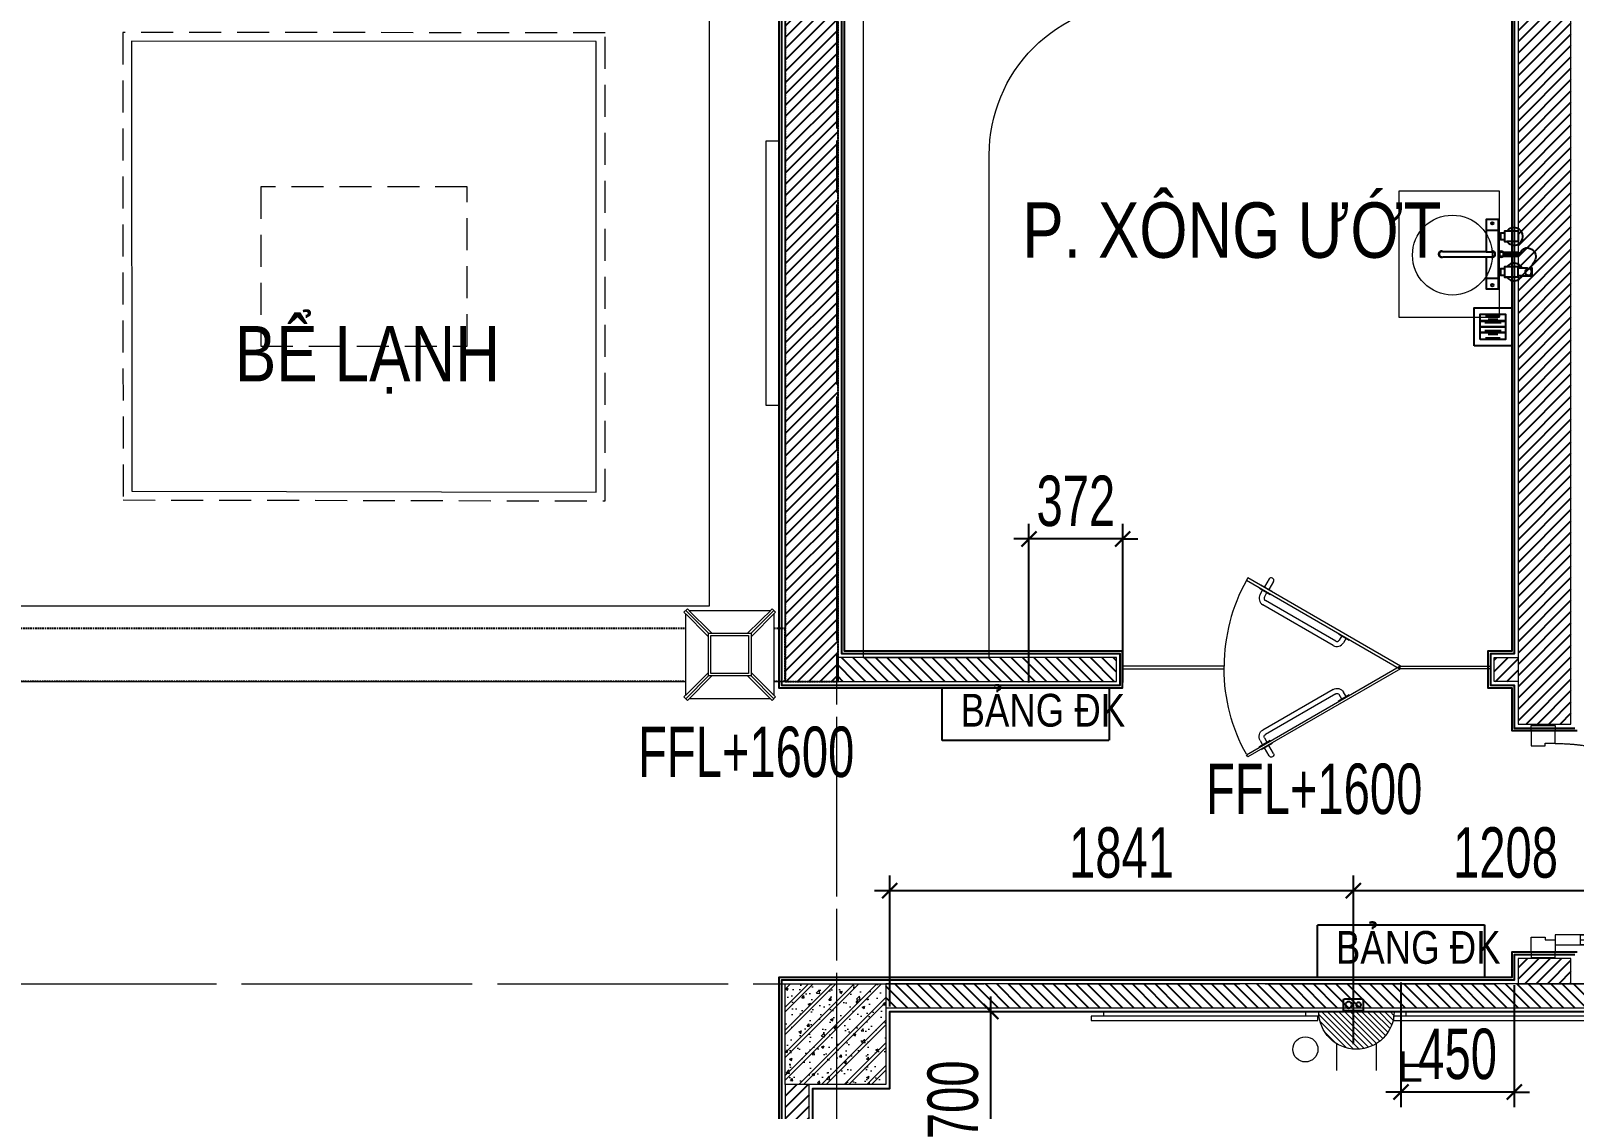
# Model space of a CAD drawing. Header units: millimetres. Extents: x -343543 to 400519, y -115663 to 104219.
# Drawn here: x -333163 to -327036, y 14203 to 18481 of the extents above; entities that cross this region are included whole.
import ezdxf
from ezdxf.xclip import XClip

# ---------------------------------------------------------------- set-up
doc = ezdxf.new("R2010")
doc.units = ezdxf.units.MM
doc.header["$XCLIPFRAME"] = 0
for name, pattern in [("$0$02'TUONG Xay$0$HIDDEN", [0.375, 0.25, -0.125]), ('XREF MAT BANG TUONG XAY$0$01.Xref _MB T1$0$HIDDEN', [9.525, 6.35, -3.175]), ('XREF MAT BANG TUONG XAY$0$CENTER', [50.8, 31.75, -6.35, 6.35, -6.35]), ('XREF MAT BANG TUONG XAY$0$xref_IKIGAI_Cot$0$HIDDEN', [9.525, 6.35, -3.175])]:
    doc.linetypes.add(name, pattern=pattern)
doc.layers.get('0').update_dxf_attribs({"color": 231, "lineweight": 0})
doc.layers.get('DefPoints').update_dxf_attribs({"color": 191})
for name, color, linetype, lineweight in [('1-INNO-E-Socket', 4, 'Continuous', 5), ('A-PATT', 252, 'Continuous', 9), ('A-SYMBOLS', 10, 'Continuous', 13), ('E - EQ', 10, 'Continuous', 25), ('ICC-Text', 3, 'Continuous', 25), ('RSA -DIM', 231, 'Continuous', 0), ('SME-E-COND-LTG', 51, 'Continuous', 18), ('SME-E-POW-NOTE', 134, 'Continuous', 18), ('XREF MAT BANG NOI THAT$0$01.Xref _MB T1$0$A-FURN', 8, 'Continuous', 5), ('XREF MAT BANG TUONG XAY$0$$1$A-TEXT', 8, 'Continuous', 25), ('XREF MAT BANG TUONG XAY$0$01.Xref _MB T1$0$A-DOOR', 8, 'Continuous', 9), ('XREF MAT BANG TUONG XAY$0$01.Xref _MB T1$0$A-FNSH', 8, 'Continuous', 9), ('XREF MAT BANG TUONG XAY$0$01.Xref _MB T1$0$A-FURN', 8, 'Continuous', 5), ('XREF MAT BANG TUONG XAY$0$01.Xref _MB T1$0$A-HIDD', 8, 'XREF MAT BANG TUONG XAY$0$01.Xref _MB T1$0$HIDDEN', 9), ('XREF MAT BANG TUONG XAY$0$01.Xref _MB T1$0$A-HIDD-LO', 8, 'XREF MAT BANG TUONG XAY$0$01.Xref _MB T1$0$HIDDEN', 9), ('XREF MAT BANG TUONG XAY$0$A-GRID', 8, 'XREF MAT BANG TUONG XAY$0$CENTER', 15), ('XREF MAT BANG TUONG XAY$0$A-WALL-INT', 8, 'Continuous', 9), ('XREF MAT BANG TUONG XAY$0$P-SANRFIM', 8, 'Continuous', 13), ('XREF MAT BANG TUONG XAY$0$xref_IKIGAI_Cot$0$A-FNSH', 8, 'Continuous', 9), ('XREF MAT BANG TUONG XAY$0$xref_IKIGAI_Cot$0$A-PATT', 8, 'Continuous', 5)]:
    doc.layers.add(name, color=color, linetype=linetype, lineweight=lineweight)
for name, color, linetype in [('E-text', 3, 'Continuous'), ('Gen Điện', 6, 'Continuous'), ('XREF MAT BANG TUONG XAY$0$A-FNSH', 8, 'Continuous'), ('XREF MAT BANG TUONG XAY$0$A-FURN', 8, 'Continuous'), ('XREF MAT BANG TUONG XAY$0$A-FURN @ 50', 8, 'Continuous'), ('XREF MAT BANG TUONG XAY$0$A-FURN @ 75', 8, 'Continuous'), ('XREF MAT BANG TUONG XAY$0$A-PATT', 8, 'Continuous'), ('XREF MAT BANG TUONG XAY$0$FF-FURN', 8, 'Continuous'), ('XREF MAT BANG TUONG XAY$0$xref_IKIGAI_Cot$0$S-HIDD', 8, 'XREF MAT BANG TUONG XAY$0$xref_IKIGAI_Cot$0$HIDDEN'), ('đế âm', 1, 'Continuous')]:
    doc.layers.add(name, color=color, linetype=linetype)
doc.styles.add('Arial', font='arial.ttf', dxfattribs={"width": 0.8})
doc.styles.add('INNO-Arial', font='arial.ttf')
doc.styles.add('SM-DIMTEXT', font='SME.shx', dxfattribs={"width": 0.7})
doc.styles.add('SME-TEXT', font='sme.shx', dxfattribs={"width": 0.7})
doc.styles.add('XREF MAT BANG TUONG XAY$0$Arial', font='arial.ttf', dxfattribs={"width": 0.8})
doc.dimstyles.new('SDIM-100', dxfattribs={"dimscale": 100, "dimtxt": 2, "dimasz": 0.6, "dimexe": 0.6, "dimexo": 0.2, "dimgap": 0.5, "dimtad": 1, "dimdec": 0, "dimzin": 12, "dimtxsty": 'SM-DIMTEXT', "dimblk": 'ARCHTICK', "dimblk1": 'ARCHTICK', "dimblk2": 'ARCHTICK', "dimcen": 0.12, "dimdle": 0.6, "dimclrd": 7, "dimclre": 8, "dimadec": 0, "dimazin": 3, "dimtfac": 2, "dimtix": 1, "dimtmove": 1, "dimatfit": 3, "dimfxl": 1, "dimtzin": 0, "dimarcsym": 1})
pattern_1 = [(360, (89.1446, 731.1656), (1e-15, 3.175), [])]

# ---------------------------------------------------------------- blocks, each defined once
blk = doc.blocks.new('*U109')
at = {"color": 8}
for p, q in [((-324.2, -4.2), (-319.2, 4.5)), ((287.1, -345.5), (-319.2, 4.5)), ((-324.2, -4.2), (282.1, -354.2)), ((-121, -107.2), (-122.2, -109.2)), ((-77.7, -132.2), (-121, -107.2)), ((-108, -114.7), (-98, -97.2)), ((-90.7, -124.7), (-80.6, -107.2)), ((-67, -103.6), (212.2, -264.9)), ((-57, -86.2), (222.3, -247.6)), ((-78.9, -134.2), (-77.7, -132.2)), ((186.7, -299.1), (185.7, -300.9)), ((185.7, -300.9), (229, -325.9)), ((192.9, -288.4), (191.7, -290.5)), ((236.2, -313.4), (192.9, -288.4)), ((215.9, -278.6), (205.9, -295.9)), ((233.2, -288.6), (223.2, -305.9)), ((180.2, -340.3), (198.7, -308.4)), ((197.5, -350.3), (216, -318.4)), ((229, -325.9), (230, -324.1)), ((235, -315.5), (236.2, -313.4)), ((282.1, -354.2), (287.1, -345.5))]:
    blk.add_line(p, q, dxfattribs=at)
at = {"color": 8, "ltscale": 0.25}
blk.add_arc((-324.2, -4.2), 700, 330.95497, 0, dxfattribs=at)
at = {"color": 8}
for centre, radius, start, end in [((-72, -112.2), 30, 59.96939, 149.96939), ((-72, -112.2), 10, 59.96939, 149.96939), ((207.2, -273.6), 10, 329.96939, 59.96939), ((207.2, -273.6), 30, 329.96939, 59.96939), ((188.8, -345.3), 10, 149.96939, 329.96939)]:
    blk.add_arc(centre, radius, start, end, dxfattribs=at)
blk = doc.blocks.new('*U281')
at = {"color": 8}
blk.add_line((70, 100), (70, 680), dxfattribs=at)
for points in [[(50, 0), (50, 780), (90, 780), (90, 0)], [(50, 100), (90, 100), (90, 680), (50, 680)], [(20, -95), (80, -95), (80, -40), (70, -40), (70, 0), (20, 0)], [(900, -95), (840, -95), (840, -40), (850, -40), (850, 0), (900, 0)]]:
    blk.add_lwpolyline(points, close=True, dxfattribs=at)
at = {"layer": 'XREF MAT BANG TUONG XAY$0$01.Xref _MB T1$0$A-FNSH', "color": 8}
for points in [[(20, -95), (0, -95), (0, 0), (20, 0)], [(900, -95), (920, -95), (920, 0), (900, 0)]]:
    blk.add_lwpolyline(points, close=True, dxfattribs=at)
at = {"layer": 'XREF MAT BANG TUONG XAY$0$01.Xref _MB T1$0$A-HIDD-LO', "color": 8, "ltscale": 0.3}
blk.add_arc((42, 0), 806.7, 360, 90, dxfattribs=at)
blk = doc.blocks.new('XREF MAT BANG TUONG XAY$0$00.xref_IKIGAI_Truc')
at = {"layer": 'XREF MAT BANG TUONG XAY$0$A-GRID', "color": 8, "ltscale": 20}
for points in [[(8600, -4179.1), (8600, 22924.4)], [(-2907.5, 14700), (42750, 14700)]]:
    blk.add_lwpolyline(points, dxfattribs=at)
blk = doc.blocks.new('XREF MAT BANG TUONG XAY$0$YLD.Studio-04-116')
at = {"layer": 'XREF MAT BANG TUONG XAY$0$FF-FURN'}
h = blk.add_hatch(dxfattribs=at)
h.set_pattern_fill('ANSI31,_O', color=8, angle=-45)
h.set_pattern_definition(pattern_1)
h.paths.add_polyline_path([(7.2, -43.3), (7.2, -8.8), (-7.2, -8.8), (-7.2, -43.3)])
h.paths.add_polyline_path([(7.2, -8.8), (7.2, 0), (-7.2, 0), (-7.2, -8.8)])
h = blk.add_hatch(dxfattribs=at)
h.set_pattern_fill('ANSI31,_O', color=8, angle=-45)
h.set_pattern_definition(pattern_1)
h.paths.add_polyline_path([(-7.2, -50.4), (-7.2, -61.3), (7.2, -61.3), (7.2, -50.4)])
at = {"layer": 'XREF MAT BANG TUONG XAY$0$FF-FURN', "color": 8}
for p, q in [((56, 14.1), (56, -1.5)), ((85.3, 14.1), (85.3, -1.5)), ((-91.2, -1.5), (-91.2, -46)), ((-91.2, -1.5), (-50.1, -1.5)), ((-83.4, -55.6), (-57.8, -55.6)), ((-50.1, -1.5), (-50.1, -46)), ((-7.2, -43.3), (7.2, -43.3)), ((-7.2, -50.4), (7.2, -50.4)), ((50.1, -1.5), (50.1, -55.6)), ((91.2, -1.5), (50.1, -1.5)), ((57.8, -55.6), (83.4, -55.6)), ((91.2, -1.5), (91.2, -55.6)), ((-95.2, -128.8), (-95.2, -78.8)), ((-77.5, -71.3), (-63.7, -71.3)), ((-10, -128.8), (-10, -103.8)), ((-9.1, -73.7), (-9.1, -62.6)), ((-7.2, -61.3), (7.2, -61.3)), ((-6.9, -74.9), (6.9, -74.9)), ((-6.9, -78.8), (-6.9, -74.9)), ((6.9, -78.8), (6.9, -74.9)), ((9.1, -62.6), (9.1, -73.7)), ((10, -128.8), (10, -103.8)), ((63.7, -71.3), (77.5, -71.3)), ((95.2, -128.8), (95.2, -78.8))]:
    blk.add_line(p, q, dxfattribs=at)
blk.add_lwpolyline([(10, -128.8), (137.5, -128.8), (137.5, -78.8), (77.5, -78.8), (77.5, -71.3), (83.4, -71.3), (83.4, -55.6), (91.2, -55.6), (91.2, -46, 0.573289), (85.3, 14.1), (85.3, 54.3), (56, 54.3), (56, 46.1), (59.4, 46.1, 0.219245), (58.4, 35.3), (56, 35.3), (56, 14.1, 0.573289), (50.1, -46), (50.1, -55.6), (57.8, -55.6), (57.8, -71.3), (63.7, -71.3), (63.7, -78.8), (6.9, -78.8), (6.9, -74.9), (9.1, -74.9), (9.1, -73.7, 0.424198), (9.1, -62.6), (9.1, -61.3), (7.2, -61.3), (7.2, 0), (-7.2, 0), (-7.2, -61.3), (-9.1, -61.3), (-9.1, -62.6, 0.424198), (-9.1, -73.7), (-9.1, -74.9), (-6.9, -74.9), (-6.9, -78.8), (-63.7, -78.8), (-63.7, -71.3), (-57.8, -71.3), (-57.8, -55.6), (-50.1, -55.6), (-50.1, -46, 3.076925), (-91.2, -46), (-91.2, -55.6), (-83.4, -55.6), (-83.4, -71.3), (-77.5, -71.3), (-77.5, -78.8), (-137.5, -78.8), (-137.5, -128.8), (-10, -128.8), (-10, -298.6, 1.8407), (10, -298.6)], format="xyb", close=True, dxfattribs=at)
blk.add_lwpolyline([(-6.9, -78.8), (-63.7, -78.8)], dxfattribs=at)
for centre in [(-122.9, -103.8), (122.9, -103.8)]:
    blk.add_circle(centre, 4.74, dxfattribs=at)
for centre, radius, start, end in [((70.6, 39.6), 13, 199.6898, 150.22512), ((-70.6, -70.3), 10.9, 230.84605, 309.15395), ((0, -103.8), 11.9, 327.02795, 212.97205), ((0, -103.8), 10, 0, 180), ((0, -67.5), 13.2, 238.413, 301.587), ((70.6, -70.3), 10.9, 230.84605, 309.15395), ((0, -305.1), 10, 180, 0)]:
    blk.add_arc(centre, radius, start, end, dxfattribs=at)
blk.add_open_spline([(4.3, 0), (4.8, -1.1), (-28.2, 19.6), (-27.2, 43.4), (-2, 76.1), (35.7, 62.2), (52, 46.8), (57.6, 39.6)], degree=3, knots=[2.666644, 2.666644, 2.666644, 2.666644, 20.09129, 54.458927, 83.569193, 125.299148, 152.615154, 152.615154, 152.615154, 152.615154], dxfattribs=at)
blk = doc.blocks.new('XREF MAT BANG TUONG XAY$0$Drain')
at = {"color": 8}
blk.add_lwpolyline([(-1.2, -1.2), (1.2, -1.2), (1.2, 1.2), (-1.2, 1.2)], close=True, dxfattribs=at)
at = {"color": 8, "const_width": 0.16}
for points in [[(-0.731, 0.478), (-0.731, -0.478)], [(-0.365, 0.793), (-0.365, -0.793)], [(0, 0.873), (0, -0.873)], [(0.365, 0.793), (0.365, -0.793)], [(0.731, 0.478), (0.731, -0.478)]]:
    blk.add_lwpolyline(points, dxfattribs=at)
blk = doc.blocks.new('*U3480')
at = {"layer": 'XREF MAT BANG TUONG XAY$0$A-FURN @ 50', "color": 8, "xscale": -41.66666666666667, "yscale": 41.66666666666667, "zscale": 41.66666666666667, "rotation": 270}
blk.add_blockref('XREF MAT BANG TUONG XAY$0$Drain', (11205, 17307), dxfattribs=at)
at = {"layer": 'XREF MAT BANG TUONG XAY$0$A-FURN @ 75', "color": 8, "xscale": -62.50000000000001, "yscale": 62.50000000000001, "zscale": 62.50000000000001, "rotation": 270}
blk.add_blockref('XREF MAT BANG TUONG XAY$0$Drain', (11205, 17307), dxfattribs=at)
blk = doc.blocks.new('XREF MAT BANG TUONG XAY$0$xref_IKIGAI_Cot')
at = {"layer": 'XREF MAT BANG TUONG XAY$0$xref_IKIGAI_Cot$0$A-PATT'}
h = blk.add_hatch(dxfattribs=at)
h.set_pattern_fill('BT-01', color=8, scale=15, pattern_type=2)
h.set_pattern_definition([(50, (180, 180), (107.58903, -9.4128), [11.25, -123.75]), (355, (180, 180), (-20.8127, 112.8288), [9, -99]), (100.4514, (188.97, 179.22), (86.7764, 103.4159), [9.561, -105.1713]), (46.1842, (180, 210), (160.0862, -24.8279), [16.875, -185.625]), (96.6356, (193.34, 207.93), (140.1994, 146.1177), [14.3415, -157.757]), (351.1842, (180, 210), (140.1993, 146.1178), [13.5, -148.5]), (21, (195, 202.5), (89.53606, -60.39283), [11.25, -123.75]), (326, (195, 202.5), (36.4973, 108.7725), [9, -99]), (71.4514, (202.46, 197.47), (126.0334, 48.3796), [9.561, -105.1713]), (37.5, (180, 180), (1.82398, 49.93408), [0, -97.8, 0, -100.5, 0, -99.375]), (7.5, (180, 180), (39.46043, 59.16176), [0, -57.3, 0, -95.55, 0, -37.875]), (327.5, (146.55, 180), (80.07337, -3.38323), [0, -37.5, 0, -117, 0, -155.25]), (317.5, (131.55, 180), (87.47793, 15.01575), [0, -48.75, 0, -77.7, 0, -110.25]), (45, (180, 180), (-45.07806, 45.07806), []), (45, (180, 198.375), (-45.07806, 45.07806), [])])
h.paths.add_polyline_path([(8395, 14700), (8795, 14700), (8795, 14300), (8395, 14300)])
at = {"layer": 'XREF MAT BANG TUONG XAY$0$A-GRID', "color": 8, "ltscale": 20}
for points in [[(8600, -4179.1), (8600, 22924.4)], [(-2907.5, 14700), (42750, 14700)]]:
    blk.add_lwpolyline(points, dxfattribs=at)
at = {"layer": 'XREF MAT BANG TUONG XAY$0$xref_IKIGAI_Cot$0$A-FNSH', "color": 8}
blk.add_lwpolyline([(8395, 14700), (8795, 14700), (8795, 14300), (8395, 14300)], close=True, dxfattribs=at)
at = {"layer": 'XREF MAT BANG TUONG XAY$0$xref_IKIGAI_Cot$0$S-HIDD', "color": 8}
for points in [[(8395, 15900), (8605, 15900), (8605, 19190), (8395, 19190)], [(8395, 16110.5), (5310, 16110.5), (5310, 15900.5), (8395, 15900.5)]]:
    blk.add_lwpolyline(points, close=True, dxfattribs=at)
blk = doc.blocks.new('*U287')
at = {"layer": 'XREF MAT BANG TUONG XAY$0$A-PATT'}
h = blk.add_hatch(dxfattribs=at)
h.set_pattern_fill('ANSI31', color=8, scale=10)
h.set_pattern_definition([(45, (38421.79, -11178.564), (-22.45064, 22.45064), [])])
h.paths.add_polyline_path([(-38.7, 47.5), (2936.3, 47.5), (2936.3, -47.5), (-38.7, -47.5)])
at = {"layer": 'XREF MAT BANG TUONG XAY$0$A-WALL-INT', "color": 8}
blk.add_lwpolyline([(-38.7, 47.5), (2936.3, 47.5), (2936.3, -47.5), (-38.7, -47.5)], close=True, dxfattribs=at)
blk = doc.blocks.new('*U218')
at = {"layer": 'XREF MAT BANG TUONG XAY$0$A-PATT'}
h = blk.add_hatch(dxfattribs=at)
h.set_pattern_fill('ANSI31', color=8, scale=10)
h.set_pattern_definition([(45, (40766.8, -11178.564), (-22.45064, 22.45064), [])])
h.paths.add_polyline_path([(-38.7, 47.5), (5281.3, 47.5), (5281.3, -47.5), (-38.7, -47.5)])
at = {"layer": 'XREF MAT BANG TUONG XAY$0$A-WALL-INT', "color": 8}
blk.add_lwpolyline([(-38.7, 47.5), (5281.3, 47.5), (5281.3, -47.5), (-38.7, -47.5)], close=True, dxfattribs=at)
blk = doc.blocks.new('*U231')
at = {"layer": 'XREF MAT BANG TUONG XAY$0$A-PATT'}
h = blk.add_hatch(dxfattribs=at)
h.set_pattern_fill('ANSI31', color=8, scale=10)
h.set_pattern_definition([(45, (38646.79, -11293.564), (-22.45064, 22.45064), [])])
h.paths.add_polyline_path([(-38.7, 47.5), (3161.3, 47.5), (3161.3, -162.5), (-38.7, -162.5)])
at = {"layer": 'XREF MAT BANG TUONG XAY$0$A-WALL-INT', "color": 8}
blk.add_lwpolyline([(-38.7, 47.5), (3161.3, 47.5), (3161.3, -162.5), (-38.7, -162.5)], close=True, dxfattribs=at)
blk = doc.blocks.new('*U288')
at = {"layer": 'XREF MAT BANG TUONG XAY$0$A-PATT'}
h = blk.add_hatch(dxfattribs=at)
h.set_pattern_fill('ANSI31', color=8, scale=10)
h.set_pattern_definition([(45, (36551.79, -11178.564), (-22.45064, 22.45064), [])])
h.paths.add_polyline_path([(-38.7, 47.5), (1066.3, 47.5), (1066.3, -47.5), (-38.7, -47.5)])
at = {"layer": 'XREF MAT BANG TUONG XAY$0$A-WALL-INT', "color": 8}
blk.add_lwpolyline([(-38.7, 47.5), (1066.3, 47.5), (1066.3, -47.5), (-38.7, -47.5)], close=True, dxfattribs=at)
blk = doc.blocks.new('*U280')
at = {"layer": 'XREF MAT BANG TUONG XAY$0$A-PATT'}
h = blk.add_hatch(dxfattribs=at)
h.set_pattern_fill('ANSI31', color=8, scale=10)
h.set_pattern_definition([(45, (38906.79, -11293.564), (-22.45064, 22.45064), [])])
h.paths.add_polyline_path([(-38.7, 47.5), (3421.3, 47.5), (3421.3, -162.5), (-38.7, -162.5)])
at = {"layer": 'XREF MAT BANG TUONG XAY$0$A-WALL-INT', "color": 8}
blk.add_lwpolyline([(-38.7, 47.5), (3421.3, 47.5), (3421.3, -162.5), (-38.7, -162.5)], close=True, dxfattribs=at)
blk = doc.blocks.new('*U236')
at = {"layer": 'XREF MAT BANG TUONG XAY$0$A-PATT'}
h = blk.add_hatch(dxfattribs=at)
h.set_pattern_fill('ANSI31', color=8, scale=10)
h.set_pattern_definition([(45, (35546.79, -11293.564), (-22.45064, 22.45064), [])])
h.paths.add_polyline_path([(-38.7, 47.5), (61.3, 47.5), (61.3, -162.5), (-38.7, -162.5)])
at = {"layer": 'XREF MAT BANG TUONG XAY$0$A-WALL-INT', "color": 8}
blk.add_lwpolyline([(-38.7, 47.5), (61.3, 47.5), (61.3, -162.5), (-38.7, -162.5)], close=True, dxfattribs=at)
blk = doc.blocks.new('*U285')
at = {"layer": 'XREF MAT BANG TUONG XAY$0$A-PATT'}
h = blk.add_hatch(dxfattribs=at)
h.set_pattern_fill('ANSI31', color=8, scale=10)
h.set_pattern_definition([(45, (35541.79, -11178.564), (-22.45064, 22.45064), [])])
h.paths.add_polyline_path([(-38.7, 47.5), (56.3, 47.5), (56.3, -47.5), (-38.7, -47.5)])
at = {"layer": 'XREF MAT BANG TUONG XAY$0$A-WALL-INT', "color": 8}
blk.add_lwpolyline([(-38.7, 47.5), (56.3, 47.5), (56.3, -47.5), (-38.7, -47.5)], close=True, dxfattribs=at)
blk = doc.blocks.new('XREF MAT BANG NOI THAT$0$den')
at = {"color": 8}
blk.add_wipeout([(-175, 160.9), (-160.9, 175), (160.9, 175), (175, 160.9), (175, -160.9), (160.9, -175), (-160.9, -175), (-175, -160.9)], dxfattribs=at).dxf.layer = 'XREF MAT BANG NOI THAT$0$01.Xref _MB T1$0$A-FURN'
for p, q in [((-167.9, 182.1), (-182.1, 167.9)), ((-85, 70.9), (-182.1, 167.9)), ((-85, 85), (-175, 175)), ((-70.9, 85), (-167.9, 182.1)), ((70.9, 85), (167.9, 182.1)), ((85, 85), (175, 175)), ((85, 70.9), (182.1, 167.9)), ((167.9, 182.1), (182.1, 167.9)), ((-85, -70.9), (-182.1, -167.9)), ((-85, -85), (-175, -175)), ((-70.9, -85), (-167.9, -182.1)), ((70.9, -85), (167.9, -182.1)), ((85, -70.9), (182.1, -167.9)), ((85, -85), (175, -175)), ((-167.9, -182.1), (-182.1, -167.9)), ((167.9, -182.1), (182.1, -167.9))]:
    blk.add_line(p, q, dxfattribs=at)
for points in [[(-175, -160.9), (-175, 160.9)], [(-160.9, 175), (160.9, 175)], [(175, 160.9), (175, -160.9)], [(160.9, -175), (-160.9, -175)]]:
    blk.add_lwpolyline(points, dxfattribs=at)
for points in [[(-85, 85), (85, 85), (85, -85), (-85, -85)], [(-75, 75), (75, 75), (75, -75), (-75, -75)]]:
    blk.add_lwpolyline(points, close=True, dxfattribs=at)
blk = doc.blocks.new('XREF MAT BANG NOI THAT')
at = {"color": 8}
for points in [[(8370, 18045), (8370, 16995), (8320, 16995), (8320, 18045)], [(11231.5, 17845.2), (10831.5, 17845.2), (10831.5, 17345.2), (11231.5, 17345.2)], [(9055, 11510), (8505, 11510), (8505, 14285), (8810, 14285), (8810, 14590), (14102.5, 14590), (14100, 11509.6), (13550, 11510), (13550, 14040), (9055, 14040)], [(9660.5, 14590), (10460.5, 14590), (10460.5, 14572), (9660.5, 14572)], [(10860.5, 14590), (11660.5, 14590), (11660.5, 14572), (10860.5, 14572)], [(10510.5, 14554), (10510.5, 14572), (9610.5, 14572), (9610.5, 14554)], [(11710.5, 14554), (11710.5, 14572), (10810.5, 14572), (10810.5, 14554)]]:
    blk.add_lwpolyline(points, close=True, dxfattribs=at)
for centre, radius in [((11044.1, 17591.7), 158.5), ((10460.5, 14440), 50)]:
    blk.add_circle(centre, radius, dxfattribs=at)
blk.add_blockref('XREF MAT BANG NOI THAT$0$den', (8175, 16006.5), dxfattribs=at)
blk.add_lwpolyline([(8350, 15830.5), (8350, 15830.5)], close=True, dxfattribs=at)
blk = doc.blocks.new('01.Xref _MB T1')
at = {"color": 8}
for points in [[(5350.00011, 15899.99915), (8395, 15900.00022), (8395, 19187.99989), (5399.99067, 19190.00266), (5399.99067, 19100.00025), (5000, 19100), (5000, 19190.00241), (300, 19190.00241), (300.00025, 18999.99692), (210.00036, 18999.99692), (210.00011, 10200), (5350.00011, 10200), (5350.00011, 15899.99915)], [(8605.00011, 15995.00022), (8604.98143, 19189.99915), (11305, 19189.99903)]]:
    blk.add_lwpolyline(points, dxfattribs=at)
blk.add_lwpolyline([(5350, 16199.99915), (8095, 16199.99915), (8095, 18879.99404), (5350, 18879.99404)], close=True, dxfattribs=at)
at = {"layer": 'XREF MAT BANG TUONG XAY$0$01.Xref _MB T1$0$A-DOOR', "color": 8}
for points in [[(10138, 15960.49993), (9734.93809, 15960.49988), (9734.93809, 15950.49988), (10138, 15950.49993)], [(10835.09539, 15960.49993), (11195, 15960.49988), (11195, 15950.49988), (10835.09539, 15950.49993)]]:
    blk.add_lwpolyline(points, close=True, dxfattribs=at)
at = {"layer": 'XREF MAT BANG TUONG XAY$0$01.Xref _MB T1$0$A-FURN', "color": 8}
blk.add_lwpolyline([(5801.23147, 16654.99899), (7645, 16651.2327), (7645, 18438.5185), (5799.68884, 18440.1062)], close=True, dxfattribs=at)
at = {"layer": 'XREF MAT BANG TUONG XAY$0$01.Xref _MB T1$0$A-HIDD', "color": 8, "ltscale": 20}
for points in [[(5766.26164, 16620.07035), (7680, 16616.16113), (7680, 18473.4884), (5764.65855, 18475.13636)], [(6312.9177, 17862.99608), (6312.9177, 17229.6807), (7132.9177, 17229.6807), (7132.9177, 17862.99608)]]:
    blk.add_lwpolyline(points, close=True, dxfattribs=at)
at = {"layer": 'XREF MAT BANG TUONG XAY$0$A-FNSH', "color": 8}
for points in [[(11530, 14814.99997), (11290.00003, 14814.99997), (11289.99998, 14715.00011), (8379.99068, 14715.00011), (8380.00025, 11309.99999)], [(8504.99998, 11510), (8504.99668, 14285), (8809.99073, 14284.99999), (8809.99073, 14590), (14099.96637, 14590), (14099.97586, 11509.99995)], [(14165.00007, 19414.99916), (7544.99993, 19415.00765), (7544.99993, 19174.99886), (8379.99034, 19175.00748), (8380.00005, 15885.00022), (9724.93809, 15884.99914), (9724.93809, 16009.99923), (8620.00015, 16009.9928), (8620.00776, 19085.00042), (8709.99008, 19085.0002), (8709.99008, 19174.99915), (11290, 19174.99903), (11290, 16010.00022), (11195, 16010.00022), (11195, 15885.00022), (11290, 15885.00022), (11290, 15714.99997), (11530, 15714.99997)], [(7544.99993, 19164.99886), (8369.99037, 19165.00738), (8370.00008, 15875.00023), (9734.93809, 15874.99913), (9734.93809, 16019.99929), (8630.00017, 16019.99286), (8630.00774, 19075.0004), (8719.99008, 19075.00017), (8719.99008, 19164.99915), (11280, 19164.99904), (11280, 16020.00022), (11185, 16020.00022), (11185, 15875.00022), (11280, 15875.00022), (11280, 15704.99997), (11540, 15704.99997)], [(11540, 14824.99997), (11280.00004, 14824.99997), (11279.99999, 14725.00011), (8369.99066, 14725.00011), (8370.00025, 11309.99999)]]:
    blk.add_lwpolyline(points, dxfattribs=at)
at = {"layer": 'XREF MAT BANG TUONG XAY$0$P-SANRFIM', "color": 8}
blk.add_lwpolyline([(11305, 19089.99915), (8704.98143, 19089.99915), (8704.98143, 15995.00022), (9204.99408, 15994.99992), (9204.99408, 17989.99908, -0.4142135681), (9804.9941, 18589.99908), (11305, 18589.99905)], format="xyb", close=True, dxfattribs=at)
at = {"color": 8}
blk.add_blockref('XREF MAT BANG TUONG XAY$0$00.xref_IKIGAI_Truc', (0.00011, 0), dxfattribs=at)
ref = blk.add_blockref('XREF MAT BANG TUONG XAY$0$xref_IKIGAI_Cot', (-0.00927, -0.00001), dxfattribs=at)
XClip(ref).set_block_clipping_path([(-1610.3425959283, -2225.6693134198), (41829.1295208634, 21555.8819575264)])
at = {"color": 8, "rotation": 270}
blk.add_blockref('XREF MAT BANG TUONG XAY$0$YLD.Studio-04-116', (11306.47498, 17595.17229), dxfattribs=at)
at = {"layer": 'XREF MAT BANG TUONG XAY$0$01.Xref _MB T1$0$A-DOOR', "color": 8, "rotation": 180}
blk.add_blockref('*U109', (10513.82641, 15956.313), dxfattribs=at)
at = {"layer": 'XREF MAT BANG TUONG XAY$0$01.Xref _MB T1$0$A-DOOR', "color": 8, "xscale": -1}
blk.add_blockref('*U109', (10513.82641, 15954.68687), dxfattribs=at)
at = {"layer": 'XREF MAT BANG TUONG XAY$0$01.Xref _MB T1$0$A-DOOR', "color": 8, "extrusion": (1.42352e-14, 2.81943e-13, -1), "zscale": -1, "rotation": 90.00003766684722}
blk.add_blockref('*U281', (-11452.49998, 14804.99994, 0), dxfattribs=at)
at = {"layer": 'XREF MAT BANG TUONG XAY$0$A-FURN', "color": 8, "xscale": -1}
for name, p, rotation in [('*U280', (11467.49912, 15768.6825), 270), ('*U231', (8557.5, 15938.6989), 270), ('*U288', (8643.69831, 15947.50022), 180), ('*U236', (11467.4906, 14738.6983), 270), ('*U218', (8833.68904, 14652.5), 180), ('*U287', (8442.5, 11363.6983), 270)]:
    blk.add_blockref(name, p, dxfattribs=dict(at, rotation=rotation))
at = {"layer": 'XREF MAT BANG TUONG XAY$0$A-FURN', "linetype": 'Continuous'}
blk.add_blockref('*U3480', (0, 0), dxfattribs=at)
at = {"layer": 'XREF MAT BANG TUONG XAY$0$A-FURN', "color": 8, "rotation": 180}
blk.add_blockref('*U285', (11266.30169, 15947.50022), dxfattribs=at)
at = {"layer": 'XREF MAT BANG TUONG XAY$0$$1$A-TEXT', "color": 8, "style": 'XREF MAT BANG TUONG XAY$0$Arial', "width": 0.8}
for s, p in [('P. XÔNG ƯỚT', (9336.56573, 17580.76839, 0)), ('BỂ LẠNH', (6210.22624, 17090.30884))]:
    blk.add_text(s, height=220, dxfattribs=at).set_placement(p)
at = {"layer": 'A-PATT', "color": 8}
blk.add_blockref('XREF MAT BANG NOI THAT', (0, 0), dxfattribs=at)
blk = doc.blocks.new('*U29')
at = {"layer": '1-INNO-E-Socket'}
h = blk.add_hatch(dxfattribs=at)
h.set_pattern_fill('ANSI31,O', scale=106.995219)
h.set_pattern_definition([(45, (-641.971, -356.651), (-9.45713, 9.45713), [])])
h.paths.add_polyline_path([(124.8, 0, 1), (-124.8, 0)])
for p, q in [((-65.7, 106.1), (-65.7, 195.3)), ((65.7, 106.1), (65.7, 195.3)), ((124.8, 0), (-124.8, 0)), ((109.4, 0), (-109.4, 0))]:
    blk.add_line(p, q, dxfattribs=at)
blk.add_arc((0, 0), 124.8, 0, 180, dxfattribs=at)
at = {"layer": 'E-text', "style": 'INNO-Arial'}
blk.add_text('F', height=100, dxfattribs=at).set_placement((135.1, 131.4))
blk = doc.blocks.new('_ArchTick')
at = {"color": 0, "linetype": 'ByBlock', "const_width": 0.15}
blk.add_lwpolyline([(-0.5, -0.5), (0.5, 0.5)], dxfattribs=at)
blk = doc.blocks.new('*D507')
at = {"layer": 'DefPoints', "color": 0, "linetype": 'Continuous', "ltscale": 1000, "transparency": 16777216}
for p in [(-329753.5, 14590), (-329352, 14590), (-329908.7, 13889.7)]:
    blk.add_point(p, dxfattribs=at)
at = {"layer": 'RSA -DIM', "color": 7, "linetype": 'Continuous', "lineweight": -2, "ltscale": 1000, "transparency": 16777216}
blk.add_line((-329352, 13829.7), (-329352, 14650), dxfattribs=at)
at = {"layer": 'RSA -DIM', "color": 8, "linetype": 'Continuous', "lineweight": -2, "ltscale": 1000, "transparency": 16777216}
for p, q in [((-329733.5, 14590), (-329292, 14590)), ((-329888.7, 13889.7), (-329292, 13889.7))]:
    blk.add_line(p, q, dxfattribs=at)
at = {"layer": 'RSA -DIM', "color": 7, "linetype": 'Continuous', "lineweight": -2, "ltscale": 1000, "transparency": 16777216, "xscale": 60, "yscale": 60, "zscale": 60}
for p, rotation in [((-329352, 14590), 90), ((-329352, 13889.7), 270)]:
    blk.add_blockref('_ArchTick', p, dxfattribs=dict(at, rotation=rotation))
at = {"layer": 'RSA -DIM', "color": 0, "linetype": 'Continuous', "ltscale": 1000, "transparency": 16777216, "insert": (-329502, 14239.8), "char_height": 200, "attachment_point": 5, "rotation": 90, "style": 'SM-DIMTEXT'}
blk.add_mtext('700', dxfattribs=at)
blk = doc.blocks.new('*D508')
at = {"layer": 'DefPoints', "color": 0, "linetype": 'Continuous', "ltscale": 1000, "transparency": 16777216}
for p in [(-327912.5, 15069.8), (-329753.5, 14590), (-327912.5, 14440.7)]:
    blk.add_point(p, dxfattribs=at)
at = {"layer": 'RSA -DIM', "color": 8, "linetype": 'Continuous', "lineweight": -2, "ltscale": 1000, "transparency": 16777216}
for p, q in [((-329753.5, 14610), (-329753.5, 15129.8)), ((-327912.5, 14460.7), (-327912.5, 15129.8))]:
    blk.add_line(p, q, dxfattribs=at)
at = {"layer": 'RSA -DIM', "color": 7, "linetype": 'Continuous', "lineweight": -2, "ltscale": 1000, "transparency": 16777216}
blk.add_line((-329813.5, 15069.8), (-327852.5, 15069.8), dxfattribs=at)
at = {"layer": 'RSA -DIM', "color": 7, "linetype": 'Continuous', "lineweight": -2, "ltscale": 1000, "transparency": 16777216, "xscale": 60, "yscale": 60, "zscale": 60, "rotation": 180}
blk.add_blockref('_ArchTick', (-329753.5, 15069.8), dxfattribs=at)
at = {"layer": 'RSA -DIM', "color": 7, "linetype": 'Continuous', "lineweight": -2, "ltscale": 1000, "transparency": 16777216, "xscale": 60, "yscale": 60, "zscale": 60}
blk.add_blockref('_ArchTick', (-327912.5, 15069.8), dxfattribs=at)
at = {"layer": 'RSA -DIM', "color": 0, "linetype": 'Continuous', "ltscale": 1000, "transparency": 16777216, "insert": (-328833, 15219.8), "char_height": 200, "attachment_point": 5, "style": 'SM-DIMTEXT'}
blk.add_mtext('1841', dxfattribs=at)
blk = doc.blocks.new('*D509')
at = {"layer": 'DefPoints', "color": 0, "linetype": 'Continuous', "ltscale": 1000, "transparency": 16777216}
for p in [(-326704.2, 15069.8), (-327912.5, 14440.7), (-326704.2, 14440.2)]:
    blk.add_point(p, dxfattribs=at)
at = {"layer": 'RSA -DIM', "color": 8, "linetype": 'Continuous', "lineweight": -2, "ltscale": 1000, "transparency": 16777216}
for p, q in [((-327912.5, 14460.7), (-327912.5, 15129.8)), ((-326704.2, 14460.2), (-326704.2, 15129.8))]:
    blk.add_line(p, q, dxfattribs=at)
at = {"layer": 'RSA -DIM', "color": 7, "linetype": 'Continuous', "lineweight": -2, "ltscale": 1000, "transparency": 16777216}
blk.add_line((-327972.5, 15069.8), (-326644.2, 15069.8), dxfattribs=at)
at = {"layer": 'RSA -DIM', "color": 7, "linetype": 'Continuous', "lineweight": -2, "ltscale": 1000, "transparency": 16777216, "xscale": 60, "yscale": 60, "zscale": 60, "rotation": 180}
blk.add_blockref('_ArchTick', (-327912.5, 15069.8), dxfattribs=at)
at = {"layer": 'RSA -DIM', "color": 7, "linetype": 'Continuous', "lineweight": -2, "ltscale": 1000, "transparency": 16777216, "xscale": 60, "yscale": 60, "zscale": 60}
blk.add_blockref('_ArchTick', (-326704.2, 15069.8), dxfattribs=at)
at = {"layer": 'RSA -DIM', "color": 0, "linetype": 'Continuous', "ltscale": 1000, "transparency": 16777216, "insert": (-327308.4, 15219.8), "char_height": 200, "attachment_point": 5, "style": 'SM-DIMTEXT'}
blk.add_mtext('1208', dxfattribs=at)
blk = doc.blocks.new('đế âm 78')
at = {"layer": 'Gen Điện', "ltscale": 30}
blk.add_lwpolyline([(5501258.1, -3862344.9), (5501258.1, -3862422.9), (5501303.1, -3862422.9, 0.414214), (5501308.1, -3862417.9), (5501308.1, -3862349.9, 0.414214), (5501303.1, -3862344.9), (5501258.1, -3862344.9)], format="xyb", dxfattribs=at)
blk.add_lwpolyline([(5501261.1, -3862344.9), (5501261.1, -3862422.9)], dxfattribs=at)
for centre, radius in [((5501284.6, -3862402.9), 12.5), ((5501284.6, -3862362.9), 10)]:
    blk.add_circle(centre, radius, dxfattribs=at)
blk = doc.blocks.new('*D1756')
at = {"layer": 'DefPoints', "color": 0, "linetype": 'Continuous', "ltscale": 1000, "transparency": 16777216}
for p in [(-329200.5, 16465.1), (-329200.5, 15875), (-328828.5, 15875)]:
    blk.add_point(p, dxfattribs=at)
at = {"layer": 'SME-E-COND-LTG', "color": 8, "linetype": 'Continuous', "lineweight": -2, "ltscale": 1000, "transparency": 16777216}
for p, q in [((-329200.5, 15895), (-329200.5, 16525.1)), ((-328828.5, 15895), (-328828.5, 16525.1))]:
    blk.add_line(p, q, dxfattribs=at)
at = {"layer": 'SME-E-COND-LTG', "color": 7, "linetype": 'Continuous', "lineweight": -2, "ltscale": 1000, "transparency": 16777216}
for p, q in [((-329200.5, 16465.1), (-329260.5, 16465.1)), ((-328828.5, 16465.1), (-329200.5, 16465.1)), ((-328828.5, 16465.1), (-328768.5, 16465.1))]:
    blk.add_line(p, q, dxfattribs=at)
at = {"layer": 'SME-E-COND-LTG', "color": 7, "linetype": 'Continuous', "lineweight": -2, "ltscale": 1000, "transparency": 16777216, "xscale": 60, "yscale": 60, "zscale": 60}
blk.add_blockref('_ArchTick', (-329200.5, 16465.1), dxfattribs=at)
at = {"layer": 'SME-E-COND-LTG', "color": 7, "linetype": 'Continuous', "lineweight": -2, "ltscale": 1000, "transparency": 16777216, "xscale": 60, "yscale": 60, "zscale": 60, "rotation": 180}
blk.add_blockref('_ArchTick', (-328828.5, 16465.1), dxfattribs=at)
at = {"layer": 'SME-E-COND-LTG', "color": 0, "linetype": 'Continuous', "ltscale": 1000, "transparency": 16777216, "insert": (-329014.5, 16615.1), "char_height": 200, "attachment_point": 5, "style": 'SM-DIMTEXT'}
blk.add_mtext('372', dxfattribs=at)
blk = doc.blocks.new('*D1757')
at = {"layer": 'DefPoints', "color": 0, "linetype": 'Continuous', "ltscale": 1000, "transparency": 16777216}
for p in [(-327723.5, 14725), (-327273.5, 14715), (-327723.5, 14270.7)]:
    blk.add_point(p, dxfattribs=at)
at = {"layer": 'SME-E-COND-LTG', "color": 8, "linetype": 'Continuous', "lineweight": -2, "ltscale": 1000, "transparency": 16777216}
for p, q in [((-327723.5, 14705), (-327723.5, 14210.7)), ((-327273.5, 14695), (-327273.5, 14210.7))]:
    blk.add_line(p, q, dxfattribs=at)
at = {"layer": 'SME-E-COND-LTG', "color": 7, "linetype": 'Continuous', "lineweight": -2, "ltscale": 1000, "transparency": 16777216}
for p, q in [((-327723.5, 14270.7), (-327783.5, 14270.7)), ((-327273.5, 14270.7), (-327723.5, 14270.7)), ((-327273.5, 14270.7), (-327213.5, 14270.7))]:
    blk.add_line(p, q, dxfattribs=at)
at = {"layer": 'SME-E-COND-LTG', "color": 7, "linetype": 'Continuous', "lineweight": -2, "ltscale": 1000, "transparency": 16777216, "xscale": 60, "yscale": 60, "zscale": 60}
blk.add_blockref('_ArchTick', (-327723.5, 14270.7), dxfattribs=at)
at = {"layer": 'SME-E-COND-LTG', "color": 7, "linetype": 'Continuous', "lineweight": -2, "ltscale": 1000, "transparency": 16777216, "xscale": 60, "yscale": 60, "zscale": 60, "rotation": 180}
blk.add_blockref('_ArchTick', (-327273.5, 14270.7), dxfattribs=at)
at = {"layer": 'SME-E-COND-LTG', "color": 0, "linetype": 'Continuous', "ltscale": 1000, "transparency": 16777216, "insert": (-327498.5, 14420.7), "char_height": 200, "attachment_point": 5, "style": 'SM-DIMTEXT'}
blk.add_mtext('450', dxfattribs=at)

msp = doc.modelspace()

# ---------------------------------------------------------------- block references
at = {"layer": 'A-SYMBOLS'}
msp.add_blockref('01.Xref _MB T1', (-338563.5, 0), dxfattribs=at)

# ---------------------------------------------------------------- next in the draw order: linework, layer by layer
at = {"layer": 'ICC-Text', "linetype": "$0$02'TUONG Xay$0$HIDDEN"}
for points in [[(-329545.3, 15875), (-328882.5, 15875), (-328882.5, 15666), (-329545.3, 15666)], [(-328054.9, 14934), (-327392.1, 14934), (-327392.1, 14725), (-328054.9, 14725)]]:
    msp.add_lwpolyline(points, close=True, dxfattribs=at)

# ---------------------------------------------------------------- next in the draw order: block references
at = {"layer": 'E - EQ', "xscale": -1.2, "yscale": 1.2, "zscale": 1.2, "rotation": 180}
msp.add_blockref('*U29', (-327900.4, 14590), dxfattribs=at)
at = {"layer": 'đế âm', "xscale": -1, "rotation": 270.0000000008198}
msp.add_blockref('đế âm 78', (3534471.3, -5486668.1), dxfattribs=at)

# ---------------------------------------------------------------- next in the draw order: texts
at = {"layer": 'ICC-Text', "linetype": "$0$02'TUONG Xay$0$HIDDEN", "style": 'Arial', "width": 0.8}
for p in [(-329472.3, 15720.6), (-327981.9, 14779.6)]:
    msp.add_text('BẢNG ĐK', height=130, dxfattribs=at).set_placement(p)
at = {"layer": 'SME-E-POW-NOTE', "style": 'SME-TEXT', "width": 0.7}
for p in [(-330752.7, 15520.7), (-328497.2, 15373.9)]:
    msp.add_text('FFL+1600', height=200, dxfattribs=at).set_placement(p)

# ---------------------------------------------------------------- next in the draw order: dimensions: what is measured, and where the dimension line sits
at = {"layer": 'RSA -DIM', "color": 1, "linetype": 'Continuous', "ltscale": 1000}
for base, p1, p2, picture, middle in [((-327912.5, 15069.8), (-329753.5, 14590), (-327912.5, 14440.7), '*D508', (-328833, 15219.8)), ((-326704.2, 15069.8), (-327912.5, 14440.7), (-326704.2, 14440.2), '*D509', (-327308.4, 15219.8))]:
    dim = msp.add_linear_dim(base=base, p1=p1, p2=p2, dimstyle='SDIM-100', dxfattribs=at)
    dim.commit()
    dim.dimension.update_dxf_attribs({"geometry": picture, "text_midpoint": middle})
dim = msp.add_linear_dim(base=(-329352, 14590), p1=(-329908.7, 13889.7), p2=(-329753.5, 14590), angle=90, dimstyle='SDIM-100', dxfattribs=at)
dim.commit()
dim.dimension.update_dxf_attribs({"geometry": '*D507', "text_midpoint": (-329502, 14239.8)})
at = {"layer": 'SME-E-COND-LTG', "color": 3, "linetype": 'Continuous', "ltscale": 1000}
for base, p1, p2, picture, middle in [((-329200.5, 16465.1), (-328828.5, 15875), (-329200.5, 15875), '*D1756', (-329014.5, 16615.1)), ((-327723.5, 14270.7), (-327273.5, 14715), (-327723.5, 14725), '*D1757', (-327498.5, 14420.7))]:
    dim = msp.add_linear_dim(base=base, p1=p1, p2=p2, dimstyle='SDIM-100', dxfattribs=at)
    dim.commit()
    dim.dimension.update_dxf_attribs({"geometry": picture, "text_midpoint": middle})

doc.saveas('drawing.dxf')
